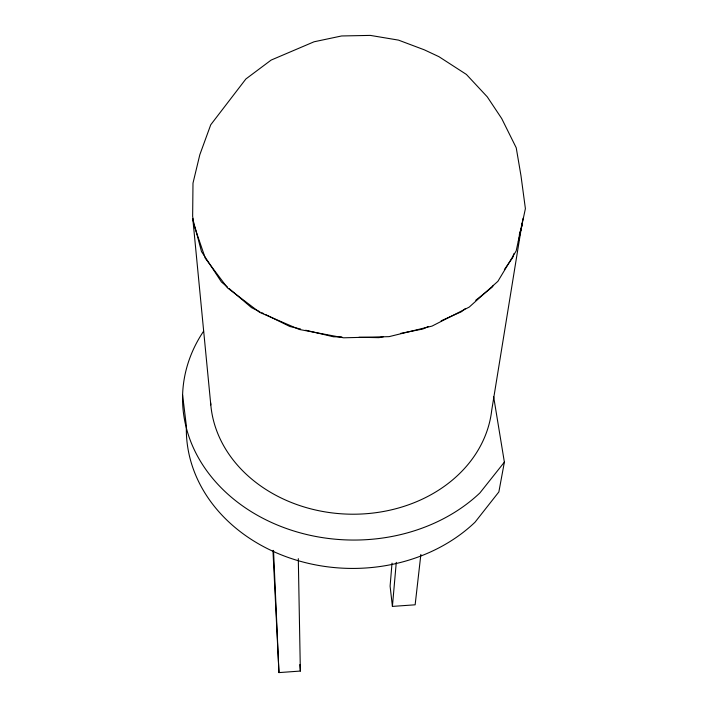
<?xml version="1.0" encoding="UTF-8"?>
<svg xmlns="http://www.w3.org/2000/svg" width="708" height="708" viewBox="0 0 708 708"><rect width="100%" height="100%" fill="white"/><g stroke="black" fill="none" stroke-linecap="round" stroke-linejoin="round"><path stroke-width="1.06" d="M520.893 228.87L516.194 250.871L497.91 281.306L469.236 307.086L432.048 326.087L389.055 336.645L343.592 337.805L299.289 329.459L259.615 312.334L227.56 287.944L205.338 258.332L194.213 225.843L192.815 218.763L210.807 404.949M392.02 563.125L390.099 586.135L392.409 606.402L415.145 604.809L420.871 554.435M392.409 606.402L396.285 562.356M522.053 223.48L491.706 410.357A140.981 116.333 1.9 0 1 348.557 514.15A140.981 116.333 1.9 0 1 210.639 402.781M493.644 396.745L504.379 462.129L498.866 491.927L475.05 522.177A164.442 137.441 1.9 0 1 291.501 558.594A164.442 137.441 1.9 0 1 186.372 426.048L182.602 395.029M521.354 226.719L523.185 218.153M518.362 241.596L525.398 208.639L520.982 175.743L516.229 147.777L501.707 118.546L487.272 96.854L466.395 74.437L438.942 56.684L424.375 49.852L398.498 40.117L370.328 35.4L341.601 35.966L314.06 41.79L271.155 60.074L245.88 78.977L210.736 124.785L199.815 154.742L192.992 183.142L192.647 216.356L194.213 225.843M513.831 253.738L512.716 257.579L504.388 269.553M519.238 235.153L522.15 225.144M493.387 285.368L492.104 287.209L475.732 300.298M504.379 462.129L479.909 492.927A169.265 139.742 1.9 0 1 255.092 513.973A169.265 139.742 1.9 0 1 203.612 331.194M465.395 308.546L461.43 311.715L441.137 320.804M428.092 326.654L422.756 329.043L400.436 333.433M383.347 336.796L378.939 337.654L358.947 337.274M272.969 550.674L278.961 672.6L300.351 671.06L298.298 558.639M341.875 336.946L333.424 336.778L305.679 330.22M300.573 329.016L289.82 326.476L265.659 314.6M259.871 311.759L251.544 307.661L229.224 288.616M261.801 312.706L263.73 313.653M227.613 287.253L221.436 281.979L201.497 251.552L194.753 226.073M299.838 664.582L300.351 671.06M273.518 550.373L278.961 672.6"/></g></svg>
